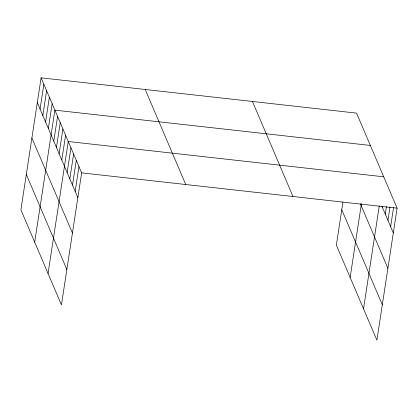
<?xml version="1.0" encoding="UTF-8"?>
<svg xmlns="http://www.w3.org/2000/svg" width="418" height="418" viewBox="0 0 418 418"><rect width="100%" height="100%" fill="white"/><g stroke="black" fill="none" stroke-linecap="round" stroke-linejoin="round"><path stroke-width="0.63" d="M41.1 77.832L20.9 209.836L61.441 304.879L81.641 172.874L41.1 77.832L356.559 113.121L397.1 208.164L376.9 340.168L336.359 245.126L342.932 202.192M40.065 109.061L43.853 84.295M42.824 115.525L46.612 90.758M45.578 121.988L49.371 97.222M48.336 128.446L52.125 103.685M34.684 242.147L54.883 110.148L370.343 145.438M53.77 141.185L57.559 116.418M56.446 147.455L60.234 122.693M59.121 153.73L62.909 128.963M61.796 160L65.584 135.239M48.06 273.513L68.259 141.509L383.724 176.804M67.146 172.55L70.935 147.784M69.822 178.82L73.61 154.054M72.497 185.096L76.285 160.329M75.172 191.366L78.96 166.599M350.143 277.442L361.429 203.697M363.524 308.803L379.257 205.99M382.606 207.84L382.804 206.57M385.286 214.11L386.451 206.492M387.961 220.385L389.999 207.051M390.637 226.655L393.552 207.605M81.641 172.874L397.1 208.164M381.88 206.126L393.312 232.93M360.389 203.827L387.894 268.319M341.778 209.737L382.318 304.779M252.456 101.48L292.997 196.517M145.203 89.478L185.738 184.521M37.312 102.598L77.847 197.641M31.893 137.987L72.434 233.03M26.313 174.447L66.854 269.49"/></g></svg>
